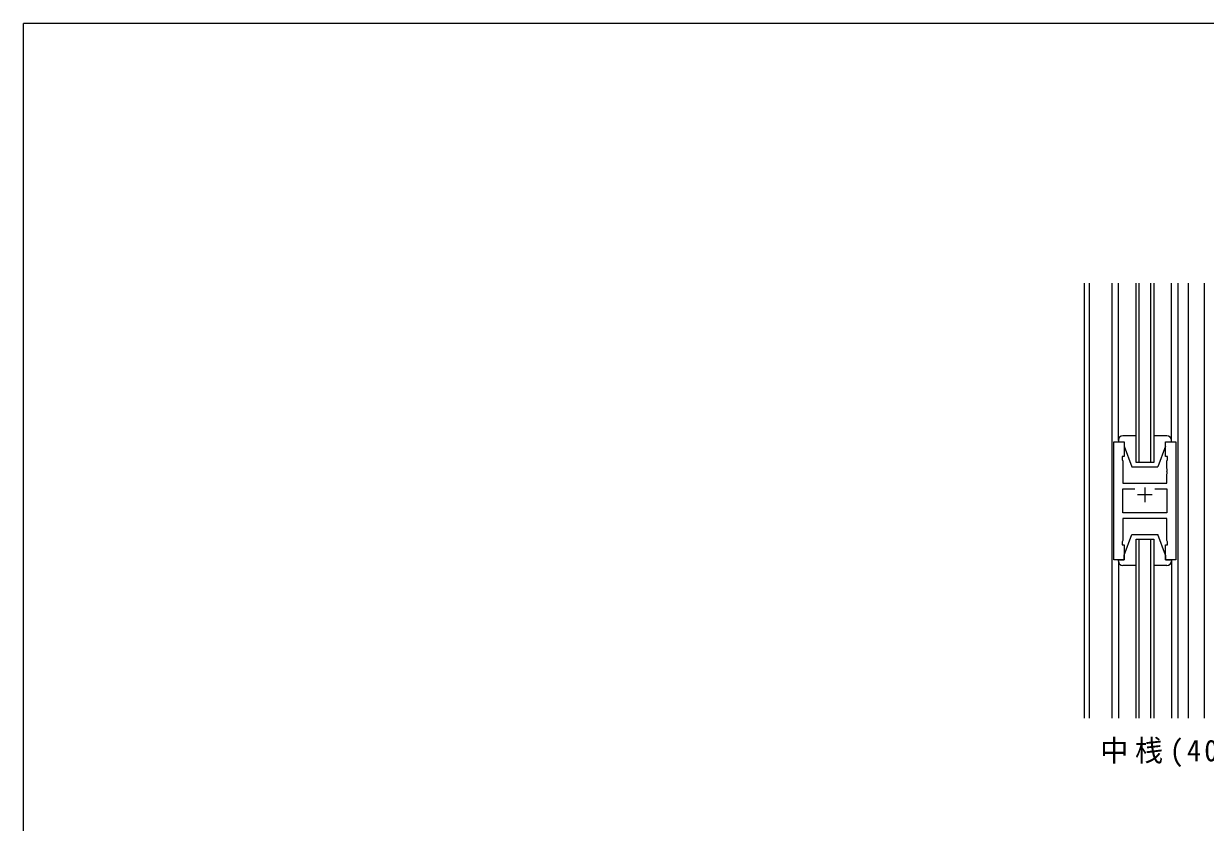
# Model space of a CAD drawing. Units: millimetres, scale not verified. Extents: x -567 to 567, y -403 to 403.
# Drawn here: x -562.7 to -161.4, y 127.9 to 399 of the extents above; entities that cross this region are included whole.
import ezdxf

# ---------------------------------------------------------------- set-up
doc = ezdxf.new("R2010")
doc.units = ezdxf.units.MM
doc.header["$LTSCALE"] = 2
for name, color, linetype, lineweight in [('0-1_YKK_ZWAK', 7, 'Continuous', 18), ('0-3_YKK_11', 7, 'Continuous', 18), ('0-4_YKK_12', 2, 'Continuous', 18), ('0-5_YKK_13', 4, 'Continuous', 18)]:
    doc.layers.add(name, color=color, linetype=linetype, lineweight=lineweight)
doc.layers.add('0-2_USER1', color=7, linetype='Continuous')
doc.styles.add('ＭＳ ゴシック', font='')
doc.styles.get('ＭＳ ゴシック').set_extended_font_data('MS Gothic')

msp = doc.modelspace()

# ---------------------------------------------------------------- linework, layer by layer
at = {"layer": '0-1_YKK_ZWAK'}
for p in [(-562.726, -350.982), (537.274, 399.018)]:
    msp.add_line(p, (-562.726, 399.018), dxfattribs=at)
at = {"layer": '0-3_YKK_11'}
for p, q in [((-192.457, 257.068), (-188.957, 257.068)), ((-192.457, 217.068), (-192.457, 257.068)), ((-188.957, 257.068), (-188.957, 252.068)), ((-174.957, 257.068), (-171.457, 257.068)), ((-174.957, 252.068), (-174.957, 257.068)), ((-171.457, 257.068), (-171.457, 217.068)), ((-189.657, 252.068), (-189.657, 251.068)), ((-188.957, 252.068), (-189.657, 252.068)), ((-189.657, 251.068), (-189.457, 250.518)), ((-189.457, 250.518), (-189.457, 243.068)), ((-174.257, 252.068), (-174.957, 252.068)), ((-174.457, 250.518), (-174.257, 251.068)), ((-174.457, 248.026), (-174.457, 250.518)), ((-174.257, 251.068), (-174.257, 252.068)), ((-174.337, 247.843), (-174.457, 248.026)), ((-174.457, 247.109), (-174.337, 247.293)), ((-174.457, 247.026), (-174.457, 247.109)), ((-174.337, 246.843), (-174.457, 247.026)), ((-174.457, 246.109), (-174.337, 246.293)), ((-174.457, 243.068), (-174.457, 246.109)), ((-174.337, 247.293), (-174.337, 247.843)), ((-174.337, 246.293), (-174.337, 246.843)), ((-189.457, 243.068), (-174.457, 243.068)), ((-189.457, 241.138), (-185.307, 241.138)), ((-189.457, 232.998), (-189.457, 241.138)), ((-181.957, 241.568), (-181.957, 236.568)), ((-178.606, 241.138), (-174.457, 241.138)), ((-178.606, 241.138), (-174.457, 241.138)), ((-174.457, 241.138), (-174.457, 232.998)), ((-179.457, 239.068), (-184.457, 239.068)), ((-174.457, 232.998), (-189.457, 232.998)), ((-189.457, 231.068), (-189.457, 223.617)), ((-174.457, 231.068), (-189.457, 231.068)), ((-174.457, 223.617), (-174.457, 231.068)), ((-189.457, 223.617), (-189.657, 223.068)), ((-189.657, 223.068), (-189.657, 222.068)), ((-189.657, 222.068), (-188.957, 222.068)), ((-188.957, 222.068), (-188.957, 217.068)), ((-174.957, 222.068), (-174.257, 222.068)), ((-174.957, 217.068), (-174.957, 222.068)), ((-174.257, 223.068), (-174.457, 223.617)), ((-174.257, 222.068), (-174.257, 223.068)), ((-188.957, 217.068), (-192.457, 217.068)), ((-171.457, 217.068), (-174.957, 217.068))]:
    msp.add_line(p, q, dxfattribs=at)
at = {"layer": '0-4_YKK_12'}
for p, q in [((-202.457, 163.218), (-202.457, 310.918)), ((-200.827, 310.918), (-200.827, 163.218)), ((-193.157, 310.918), (-193.157, 163.218)), ((-184.957, 250.068), (-184.957, 310.918)), ((-183.957, 310.918), (-183.957, 250.068)), ((-179.957, 250.068), (-179.957, 310.918)), ((-178.957, 310.918), (-178.957, 250.068)), ((-170.757, 310.918), (-170.757, 163.218)), ((-167.256, 310.918), (-167.256, 163.218)), ((-161.757, 163.218), (-161.757, 310.918)), ((-178.957, 250.068), (-184.957, 250.068)), ((-184.957, 224.068), (-178.957, 224.068)), ((-184.957, 163.218), (-184.957, 224.068)), ((-183.957, 224.068), (-183.957, 163.218)), ((-179.957, 163.218), (-179.957, 224.068)), ((-178.957, 224.068), (-178.957, 163.218))]:
    msp.add_line(p, q, dxfattribs=at)
at = {"layer": '0-5_YKK_13'}
for p, q in [((-190.957, 257.568), (-190.957, 310.918)), ((-172.957, 257.568), (-172.957, 310.918)), ((-190.957, 257.568), (-190.957, 257.068)), ((-190.957, 257.068), (-188.957, 257.068)), ((-184.957, 259.068), (-189.457, 259.068)), ((-188.957, 257.068), (-188.957, 255.568)), ((-174.457, 259.068), (-178.957, 259.068)), ((-174.957, 257.068), (-172.957, 257.068)), ((-174.957, 255.568), (-174.957, 257.068)), ((-172.957, 257.068), (-172.957, 257.568)), ((-188.957, 255.568), (-186.357, 248.568)), ((-174.957, 255.568), (-177.557, 248.568)), ((-186.357, 248.568), (-177.557, 248.568)), ((-188.957, 218.568), (-186.357, 225.568)), ((-186.357, 225.568), (-177.557, 225.568)), ((-174.957, 218.568), (-177.557, 225.568)), ((-190.957, 217.068), (-188.957, 217.068)), ((-190.957, 216.568), (-190.957, 217.068)), ((-188.957, 217.068), (-188.957, 218.568)), ((-174.957, 218.568), (-174.957, 217.068)), ((-174.957, 217.068), (-172.957, 217.068)), ((-172.957, 217.068), (-172.957, 216.568)), ((-190.957, 216.568), (-190.957, 163.218)), ((-184.957, 215.068), (-189.457, 215.068)), ((-174.457, 215.068), (-178.957, 215.068)), ((-172.957, 216.568), (-172.957, 163.218))]:
    msp.add_line(p, q, dxfattribs=at)
for centre, start, end in [((-189.457, 257.568), 90, 180), ((-174.457, 257.568), 0, 90), ((-189.457, 216.568), 180, 270), ((-174.457, 216.568), 270, 0)]:
    msp.add_arc(centre, 1.5, start, end, dxfattribs=at)

# ---------------------------------------------------------------- texts
at = {"layer": '0-2_USER1', "insert": (-197.087, 146.669), "char_height": 7.331, "attachment_point": 7, "style": 'ＭＳ ゴシック'}
msp.add_mtext('\\T1.24;\\W0.95;中桟(40見付)', dxfattribs=at)

doc.saveas('drawing.dxf')
